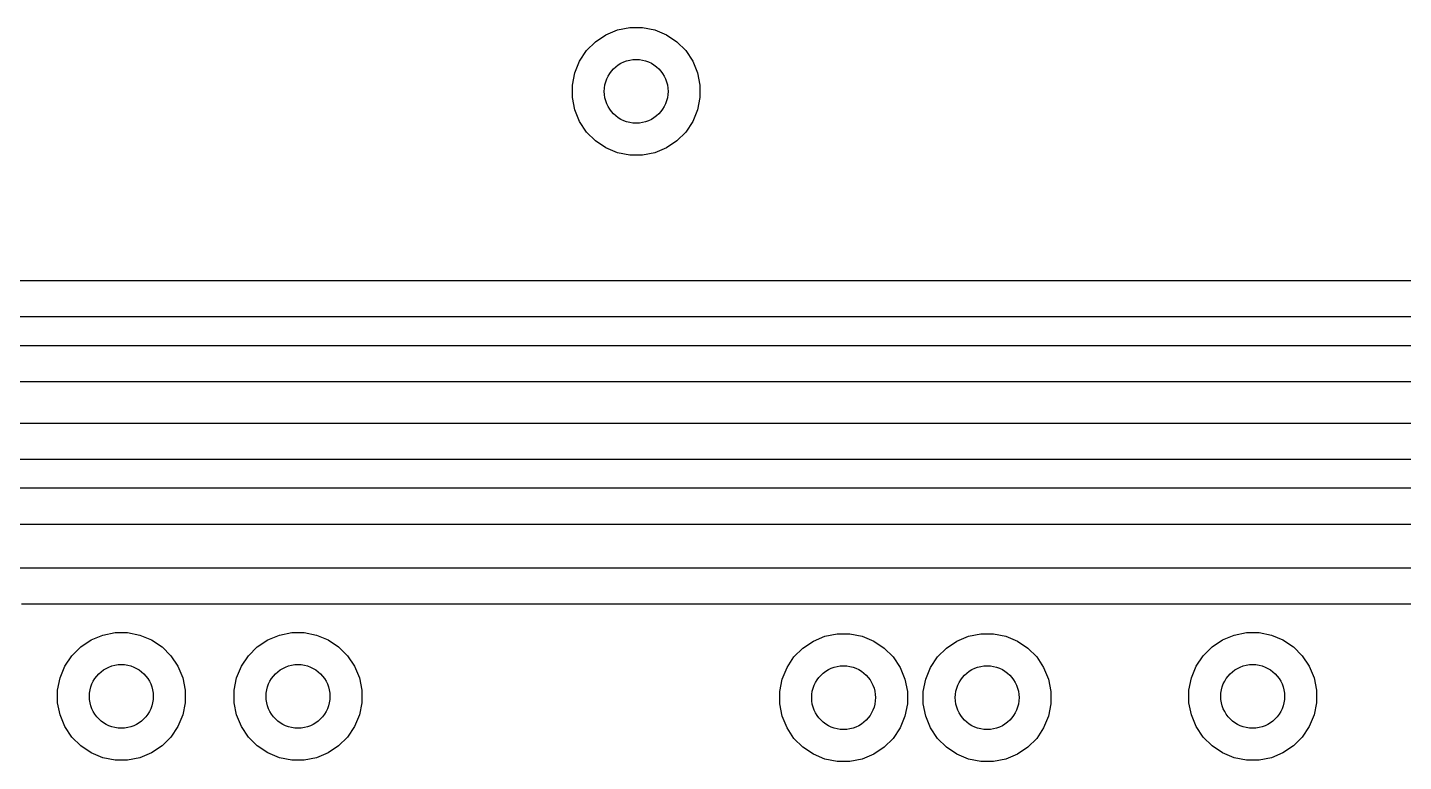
# Model space of a CAD drawing. Extents: x 1.98 to 5.89, y -3.93 to -1.98.
# Drawn here: x 3.3301 to 3.6697, y -2.6614 to -2.4803 of the extents above; entities that cross this region are included whole.
import ezdxf

# ---------------------------------------------------------------- set-up
doc = ezdxf.new("R2010")
doc.units = 0
doc.header["$MEASUREMENT"] = 0
doc.layers.add('BLACK', color=7, linetype='CONTINUOUS')

msp = doc.modelspace()

# ---------------------------------------------------------------- linework, layer by layer
at = {"layer": 'BLACK', "linetype": 'CONTINUOUS'}
for p, q in [((3.47028, -2.48383), (3.47286, -2.48211)), ((3.47286, -2.48211), (3.47572, -2.48092)), ((3.47572, -2.48092), (3.47876, -2.48031)), ((3.47876, -2.48031), (3.48187, -2.48031)), ((3.48187, -2.48031), (3.48491, -2.48092)), ((3.48491, -2.48092), (3.48777, -2.48211)), ((3.48777, -2.48211), (3.49035, -2.48383)), ((3.46808, -2.48602), (3.47028, -2.48383)), ((3.49035, -2.48383), (3.49255, -2.48602)), ((3.46517, -2.49147), (3.46636, -2.4886)), ((3.46636, -2.4886), (3.46808, -2.48602)), ((3.49255, -2.48602), (3.49427, -2.4886)), ((3.49427, -2.4886), (3.49546, -2.49147)), ((3.46457, -2.49451), (3.46517, -2.49147)), ((3.49546, -2.49147), (3.49606, -2.49451)), ((3.46457, -2.49761), (3.46457, -2.49451)), ((3.49606, -2.49451), (3.49606, -2.49761)), ((3.46517, -2.50066), (3.46457, -2.49761)), ((3.49606, -2.49761), (3.49546, -2.50066)), ((3.46636, -2.50352), (3.46517, -2.50066)), ((3.49546, -2.50066), (3.49427, -2.50352)), ((3.46808, -2.5061), (3.46636, -2.50352)), ((3.49427, -2.50352), (3.49255, -2.5061)), ((3.47028, -2.5083), (3.46808, -2.5061)), ((3.47286, -2.51002), (3.47028, -2.5083)), ((3.49035, -2.5083), (3.48777, -2.51002)), ((3.49255, -2.5061), (3.49035, -2.5083)), ((3.47572, -2.51121), (3.47286, -2.51002)), ((3.47876, -2.51181), (3.47572, -2.51121)), ((3.48187, -2.51181), (3.47876, -2.51181)), ((3.48491, -2.51121), (3.48187, -2.51181)), ((3.48777, -2.51002), (3.48491, -2.51121)), ((3.2955, -2.54274), (4.38396, -2.54274)), ((4.38561, -2.55174), (3.29714, -2.55174)), ((3.30904, -2.55874), (4.34255, -2.55874)), ((4.34091, -2.56774), (3.31069, -2.56774)), ((3.31249, -2.57792), (4.33417, -2.57792)), ((4.33253, -2.58692), (3.31413, -2.58692)), ((3.31912, -2.59393), (4.31868, -2.59393)), ((4.31703, -2.60293), (3.32076, -2.60293)), ((3.32699, -2.61361), (4.3108, -2.61361)), ((4.30916, -2.62261), (3.32864, -2.62261)), ((3.34323, -2.63313), (3.34581, -2.6314)), ((3.34581, -2.6314), (3.34868, -2.63022)), ((3.34868, -2.63022), (3.35172, -2.62961)), ((3.35172, -2.62961), (3.35482, -2.62961)), ((3.35482, -2.62961), (3.35786, -2.63022)), ((3.35786, -2.63022), (3.36073, -2.6314)), ((3.36073, -2.6314), (3.36331, -2.63313)), ((3.38682, -2.63313), (3.3894, -2.6314)), ((3.3894, -2.6314), (3.39226, -2.63022)), ((3.39226, -2.63022), (3.3953, -2.62961)), ((3.3953, -2.62961), (3.39841, -2.62961)), ((3.39841, -2.62961), (3.40145, -2.63022)), ((3.40145, -2.63022), (3.40431, -2.6314)), ((3.40431, -2.6314), (3.40689, -2.63313)), ((3.52404, -2.63171), (3.5269, -2.63053)), ((3.5269, -2.63053), (3.52995, -2.62992)), ((3.52995, -2.62992), (3.53305, -2.62992)), ((3.53305, -2.62992), (3.53609, -2.63053)), ((3.53609, -2.63053), (3.53896, -2.63171)), ((3.55947, -2.63171), (3.56234, -2.63053)), ((3.56234, -2.63053), (3.56538, -2.62992)), ((3.56538, -2.62992), (3.56848, -2.62992)), ((3.56848, -2.62992), (3.57152, -2.63053)), ((3.57152, -2.63053), (3.57439, -2.63171)), ((3.62244, -2.63313), (3.62501, -2.6314)), ((3.62501, -2.6314), (3.62788, -2.63022)), ((3.62788, -2.63022), (3.63092, -2.62961)), ((3.63092, -2.62961), (3.63403, -2.62961)), ((3.63403, -2.62961), (3.63707, -2.63022)), ((3.63707, -2.63022), (3.63993, -2.6314)), ((3.63993, -2.6314), (3.64251, -2.63313)), ((3.34104, -2.63532), (3.34323, -2.63313)), ((3.36331, -2.63313), (3.3655, -2.63532)), ((3.38462, -2.63532), (3.38682, -2.63313)), ((3.40689, -2.63313), (3.40909, -2.63532)), ((3.51926, -2.63563), (3.52146, -2.63344)), ((3.52146, -2.63344), (3.52404, -2.63171)), ((3.53896, -2.63171), (3.54153, -2.63344)), ((3.54153, -2.63344), (3.54373, -2.63563)), ((3.5547, -2.63563), (3.55689, -2.63344)), ((3.55689, -2.63344), (3.55947, -2.63171)), ((3.57439, -2.63171), (3.57697, -2.63344)), ((3.57697, -2.63344), (3.57916, -2.63563)), ((3.62024, -2.63532), (3.62244, -2.63313)), ((3.64251, -2.63313), (3.64471, -2.63532)), ((3.33813, -2.64077), (3.33931, -2.6379)), ((3.33931, -2.6379), (3.34104, -2.63532)), ((3.3655, -2.63532), (3.36723, -2.6379)), ((3.36723, -2.6379), (3.36841, -2.64077)), ((3.38171, -2.64077), (3.3829, -2.6379)), ((3.3829, -2.6379), (3.38462, -2.63532)), ((3.40909, -2.63532), (3.41081, -2.6379)), ((3.41081, -2.6379), (3.412, -2.64077)), ((3.51635, -2.64108), (3.51754, -2.63821)), ((3.51754, -2.63821), (3.51926, -2.63563)), ((3.54373, -2.63563), (3.54545, -2.63821)), ((3.54545, -2.63821), (3.54664, -2.64108)), ((3.55179, -2.64108), (3.55297, -2.63821)), ((3.55297, -2.63821), (3.5547, -2.63563)), ((3.57916, -2.63563), (3.58088, -2.63821)), ((3.58088, -2.63821), (3.58207, -2.64108)), ((3.61733, -2.64077), (3.61852, -2.6379)), ((3.61852, -2.6379), (3.62024, -2.63532)), ((3.64471, -2.63532), (3.64643, -2.6379)), ((3.64643, -2.6379), (3.64762, -2.64077)), ((3.33752, -2.64381), (3.33813, -2.64077)), ((3.36841, -2.64077), (3.36902, -2.64381)), ((3.38111, -2.64381), (3.38171, -2.64077)), ((3.412, -2.64077), (3.4126, -2.64381)), ((3.51575, -2.64412), (3.51635, -2.64108)), ((3.54664, -2.64108), (3.54724, -2.64412)), ((3.55118, -2.64412), (3.55179, -2.64108)), ((3.58207, -2.64108), (3.58268, -2.64412)), ((3.61673, -2.64381), (3.61733, -2.64077)), ((3.64762, -2.64077), (3.64822, -2.64381)), ((3.33752, -2.64691), (3.33752, -2.64381)), ((3.36902, -2.64381), (3.36902, -2.64691)), ((3.38111, -2.64691), (3.38111, -2.64381)), ((3.4126, -2.64381), (3.4126, -2.64691)), ((3.51575, -2.64722), (3.51575, -2.64412)), ((3.54724, -2.64412), (3.54724, -2.64722)), ((3.55118, -2.64722), (3.55118, -2.64412)), ((3.58268, -2.64412), (3.58268, -2.64722)), ((3.61673, -2.64691), (3.61673, -2.64381)), ((3.64822, -2.64381), (3.64822, -2.64691)), ((3.33813, -2.64995), (3.33752, -2.64691)), ((3.36902, -2.64691), (3.36841, -2.64995)), ((3.38171, -2.64995), (3.38111, -2.64691)), ((3.4126, -2.64691), (3.412, -2.64995)), ((3.51635, -2.65026), (3.51575, -2.64722)), ((3.54724, -2.64722), (3.54664, -2.65026)), ((3.55179, -2.65026), (3.55118, -2.64722)), ((3.58268, -2.64722), (3.58207, -2.65026)), ((3.61733, -2.64995), (3.61673, -2.64691)), ((3.64822, -2.64691), (3.64762, -2.64995)), ((3.33931, -2.65282), (3.33813, -2.64995)), ((3.36841, -2.64995), (3.36723, -2.65282)), ((3.3829, -2.65282), (3.38171, -2.64995)), ((3.412, -2.64995), (3.41081, -2.65282)), ((3.51754, -2.65313), (3.51635, -2.65026)), ((3.54664, -2.65026), (3.54545, -2.65313)), ((3.55297, -2.65313), (3.55179, -2.65026)), ((3.58207, -2.65026), (3.58088, -2.65313)), ((3.61852, -2.65282), (3.61733, -2.64995)), ((3.64762, -2.64995), (3.64643, -2.65282)), ((3.34104, -2.6554), (3.33931, -2.65282)), ((3.34323, -2.65759), (3.34104, -2.6554)), ((3.3655, -2.6554), (3.36331, -2.65759)), ((3.36723, -2.65282), (3.3655, -2.6554)), ((3.38462, -2.6554), (3.3829, -2.65282)), ((3.38682, -2.65759), (3.38462, -2.6554)), ((3.40909, -2.6554), (3.40689, -2.65759)), ((3.41081, -2.65282), (3.40909, -2.6554)), ((3.51926, -2.65571), (3.51754, -2.65313)), ((3.54545, -2.65313), (3.54373, -2.65571)), ((3.5547, -2.65571), (3.55297, -2.65313)), ((3.58088, -2.65313), (3.57916, -2.65571)), ((3.62024, -2.6554), (3.61852, -2.65282)), ((3.62244, -2.65759), (3.62024, -2.6554)), ((3.64471, -2.6554), (3.64251, -2.65759)), ((3.64643, -2.65282), (3.64471, -2.6554)), ((3.34581, -2.65931), (3.34323, -2.65759)), ((3.36331, -2.65759), (3.36073, -2.65931)), ((3.3894, -2.65931), (3.38682, -2.65759)), ((3.40689, -2.65759), (3.40431, -2.65931)), ((3.52146, -2.6579), (3.51926, -2.65571)), ((3.52404, -2.65963), (3.52146, -2.6579)), ((3.54153, -2.6579), (3.53896, -2.65963)), ((3.54373, -2.65571), (3.54153, -2.6579)), ((3.55689, -2.6579), (3.5547, -2.65571)), ((3.55947, -2.65963), (3.55689, -2.6579)), ((3.57697, -2.6579), (3.57439, -2.65963)), ((3.57916, -2.65571), (3.57697, -2.6579)), ((3.62501, -2.65931), (3.62244, -2.65759)), ((3.64251, -2.65759), (3.63993, -2.65931)), ((3.34868, -2.6605), (3.34581, -2.65931)), ((3.35172, -2.66111), (3.34868, -2.6605)), ((3.35482, -2.66111), (3.35172, -2.66111)), ((3.35786, -2.6605), (3.35482, -2.66111)), ((3.36073, -2.65931), (3.35786, -2.6605)), ((3.39226, -2.6605), (3.3894, -2.65931)), ((3.3953, -2.66111), (3.39226, -2.6605)), ((3.39841, -2.66111), (3.3953, -2.66111)), ((3.40145, -2.6605), (3.39841, -2.66111)), ((3.40431, -2.65931), (3.40145, -2.6605)), ((3.5269, -2.66081), (3.52404, -2.65963)), ((3.52995, -2.66142), (3.5269, -2.66081)), ((3.53305, -2.66142), (3.52995, -2.66142)), ((3.53609, -2.66081), (3.53305, -2.66142)), ((3.53896, -2.65963), (3.53609, -2.66081)), ((3.56234, -2.66081), (3.55947, -2.65963)), ((3.56538, -2.66142), (3.56234, -2.66081)), ((3.56848, -2.66142), (3.56538, -2.66142)), ((3.57152, -2.66081), (3.56848, -2.66142)), ((3.57439, -2.65963), (3.57152, -2.66081)), ((3.62788, -2.6605), (3.62501, -2.65931)), ((3.63092, -2.66111), (3.62788, -2.6605)), ((3.63403, -2.66111), (3.63092, -2.66111)), ((3.63707, -2.6605), (3.63403, -2.66111)), ((3.63993, -2.65931), (3.63707, -2.6605))]:
    msp.add_line(p, q, dxfattribs=at)
at = {"layer": 'BLACK'}
for centre in [(3.48031, -2.49606), (3.35327, -2.64536), (3.39686, -2.64536), (3.5315, -2.64567), (3.56693, -2.64567), (3.63247, -2.64536)]:
    msp.add_circle(centre, 0.00787, dxfattribs=at)

doc.saveas('drawing.dxf')
